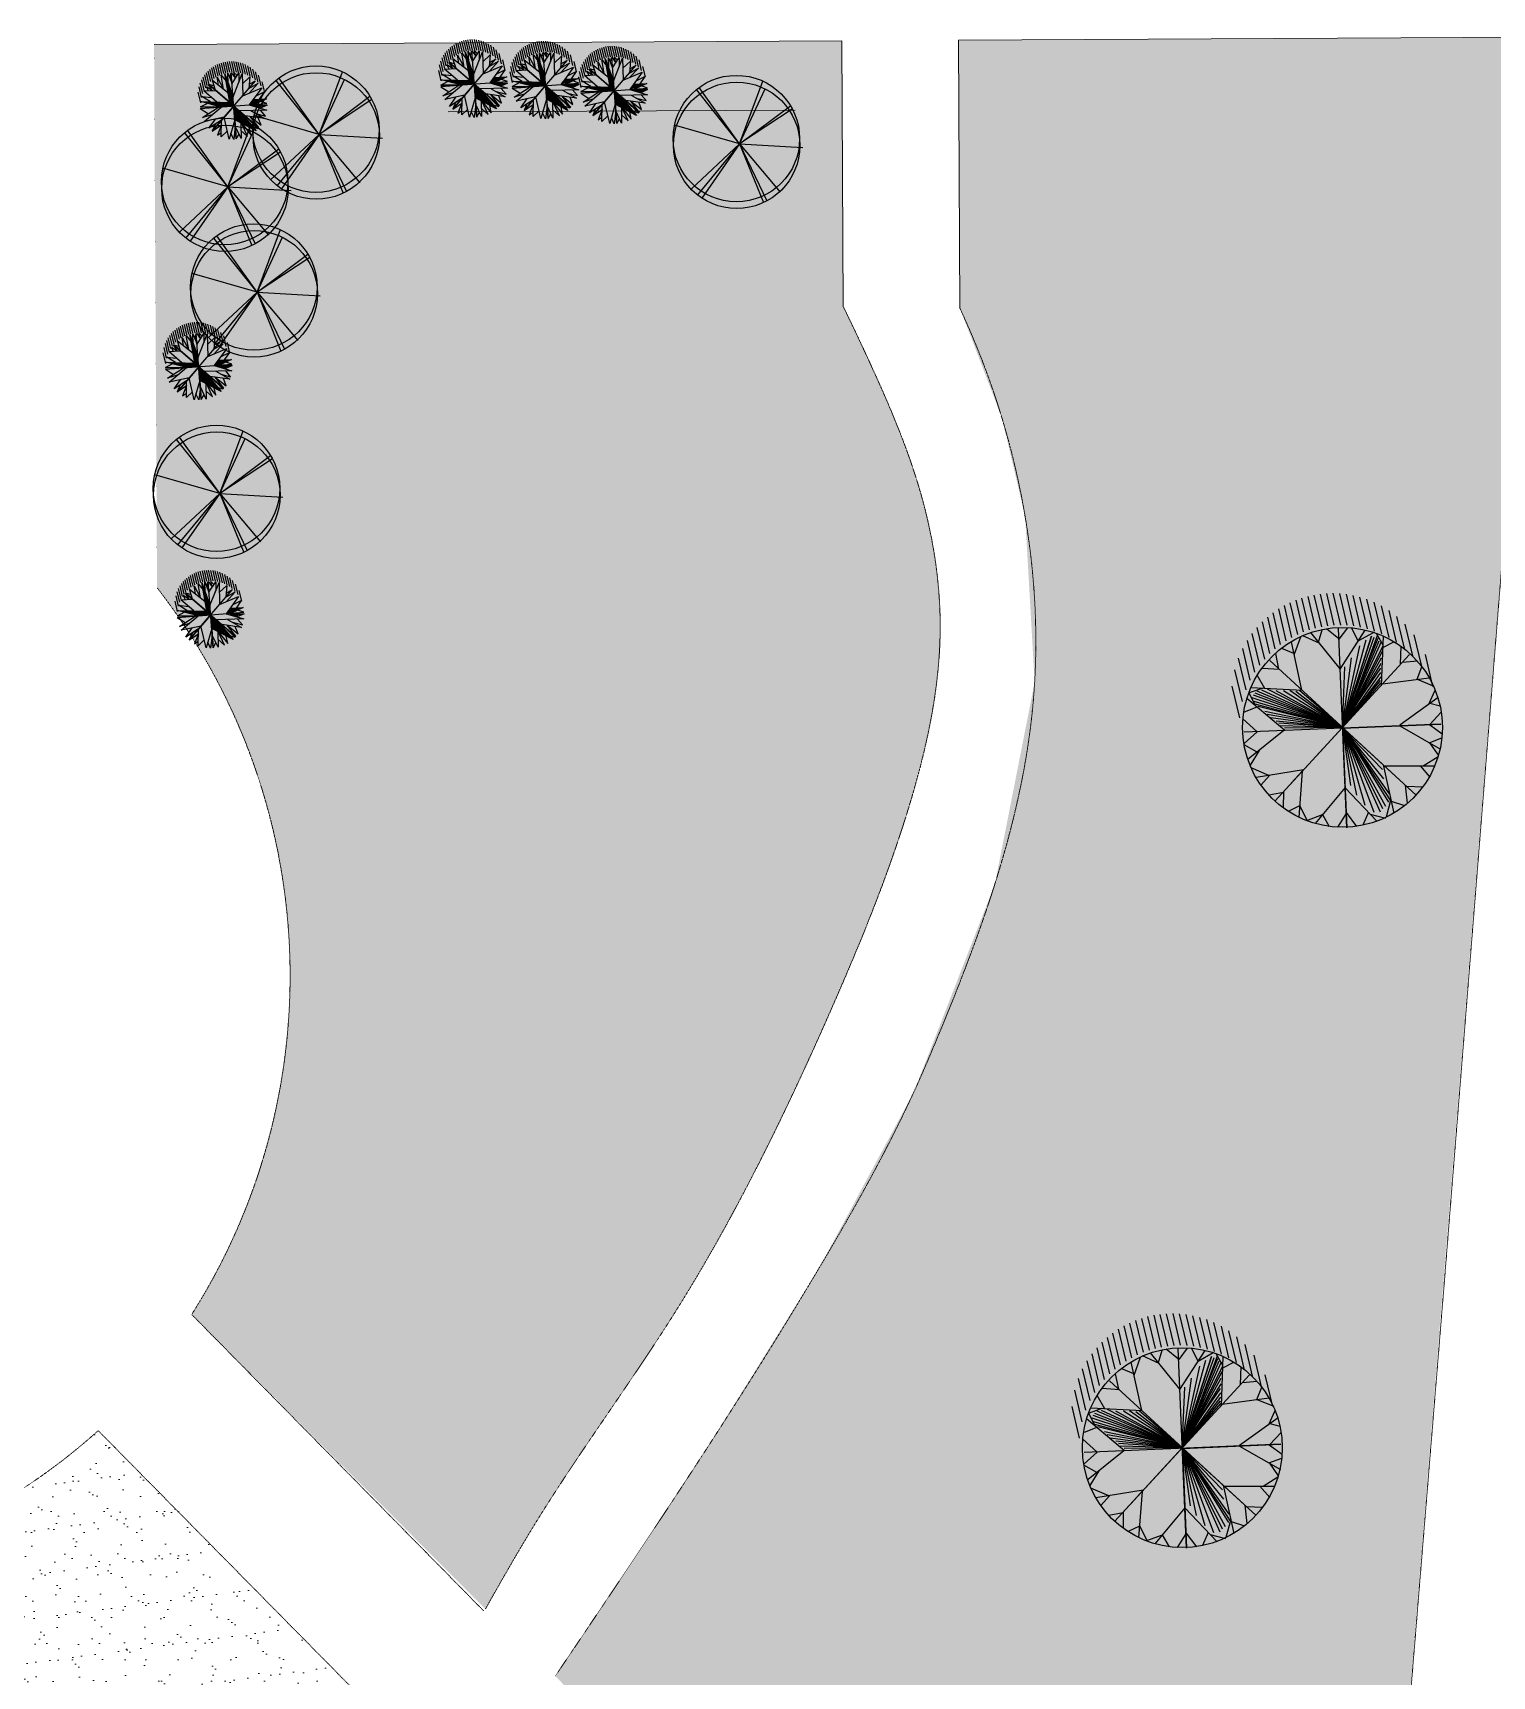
# Model space of a CAD drawing. Header units: millimetres. Extents: x 15176 to 113240, y 14038 to 107702.
# Drawn here: x 64114 to 85974, y 37104 to 61719 of the extents above; entities that cross this region are included whole.
import ezdxf

# ---------------------------------------------------------------- set-up
doc = ezdxf.new("R2010")
doc.units = ezdxf.units.MM
doc.linetypes.add('ACAD_ISO03W100', pattern=[30, 12, -18])
doc.layers.add('graas', color=72, linetype='Continuous')
doc.layers.add('windows', color=4, linetype='Continuous')
doc.layers.add('plants', color=3, linetype='Continuous', lineweight=25)
pattern_1 = [(37.50000000000001, (25327.59192455947, 41406.08846742971), (-16.0003129598405, 489.4132373293423), [0, -386.08, 0, -431.8, 0, -412.75]), (7.49999999999999, (25327.59192455947, 41406.08846742971), (449.5232831380026, 716.8251005683543), [0, -208.2799999999999, 0, -347.9799999999998, 0, -133.3499999999999]), (327.5, (25015.17192455946, 41406.08846742971), (790.9923702414579, 1.437184678545691), [0, -127, 0, -457.2, 0, -596.9]), (317.5, (25015.17192455946, 41406.08846742971), (763.5564524722973, 222.9293232572162), [0, -63.5, 0, -299.72, 0, -342.9])]

# ---------------------------------------------------------------- blocks, each defined once
blk = doc.blocks.new('T40C')
at = {"color": 82, "linetype": 'Continuous'}
for p, q in [((-0.1219219999998131, 0.4262809689826099), (-0.1133199999999306, 0.5002069689826385)), ((-0.00155399999994188, 0.4443909689825887), (-0.0549750000000131, 0.506911968982422)), ((-0.00155399999994188, 0.0137749689820339), (-0.00155399999994188, 0.5114739689825001)), ((-0.00155399999994188, 0.5114739689825001), (-0.00155399999994188, -0.4769480310178551)), ((-0.00155399999994188, 0.436354968982414), (0.05851699999993798, 0.5048359689826611)), ((-0.00155399999994188, 0.2889129689820038), (0.1386210000000574, 0.4895789689826415)), ((0.1040929999999207, 0.4401509689823797), (0.07536600000003091, 0.5037969689819874)), ((-0.2368630000000849, 0.3817479689823813), (-0.2975870000000214, 0.411771968982066)), ((-0.2000170000001162, 0.2177959689825002), (-0.2512870000000476, 0.4459259689820101)), ((-0.2374279999999089, 0.3842559689819609), (-0.221002000000226, 0.4586119689820407)), ((-0.1327099999998609, 0.4380449689824673), (-0.2166360000001077, 0.460739968982125)), ((-0.004655000000184373, 0.298380968982201), (-0.1711030000001301, 0.4799189689820196)), ((0.09790699999985009, 0.4312939689825726), (0.1805829999998423, 0.475146968982699)), ((0.2217279999999846, 0.4068259689820479), (0.1848150000000714, 0.4759459689821597)), ((0.2090880000000652, 0.2244179689823795), (0.2252260000000206, 0.457306968982266)), ((0.2207899999998517, 0.3932869689824656), (0.2878519999999298, 0.4166179689818819)), ((0.3507890000000771, 0.3661189689819366), (-0.3486699999998564, -0.3333400310175421)), ((0.001060000000052241, 0.01638896898202802), (-0.3443229999998039, 0.3617729689822227)), ((-0.3443229999998039, 0.3617729689822227), (0.3464439999997921, -0.3289950310181666)), ((-0.3044960000001993, 0.3219459689826181), (-0.3130409999998847, 0.3997969689826277)), ((0.2979080000000067, 0.3132369689819825), (0.3134490000002188, 0.3990379689821566)), ((0.3008300000001327, 0.3161599689819923), (0.3800750000000335, 0.3306309689824047)), ((-0.3770150000000285, 0.2508809689825284), (-0.4491619999998875, 0.2275149689821774)), ((-0.2033929999997781, 0.2144309689820147), (-0.4334990000002108, 0.2627389689823758)), ((-0.3837789999997767, 0.2522999689826975), (-0.408382999999958, 0.2975499689819117)), ((-0.3054699999997865, 0.3229189689818668), (-0.3893480000001546, 0.3230529689826653)), ((0.3847040000000561, 0.2335429689819648), (0.4046750000002248, 0.2984089689825851)), ((-0.2946200000001227, 0.0137749689820339), (-0.4744460000001709, 0.1634729689822052)), ((-0.4277539999998226, 0.1246049689825668), (-0.4600740000000769, 0.2089529689819756)), ((0.2091550000000097, 0.2253619689827246), (0.4418000000000575, 0.2362039689824087)), ((0.3861040000001594, 0.2336089689824803), (0.4596569999998792, 0.1963229689827131)), ((0.3914690000001428, 0.2338589689825312), (0.3982270000001336, 0.2341739689818496)), ((0.4262840000001233, 0.118141968981945), (0.4586340000000746, 0.1988829689826161)), ((-0.4280859999998938, 0.1248809689823247), (-0.4899129999998877, 0.1006239689822905)), ((0.2937149999997928, 0.0137749689820339), (0.4737810000001446, 0.1555339689821267)), ((0.4291299999999865, 0.120381968982656), (0.4873080000002119, 0.0977579689824779)), ((-0.4417889999999716, 0.0137749689820339), (-0.4967200000000958, 0.06340896898200299)), ((-0.4276759999997921, 0.0137749689820339), (-0.4952309999998761, -0.04428303101758502)), ((0.4953169999998863, 0.0137749689820339), (-0.4938689999999042, 0.0137749689820339)), ((-0.2846349999999802, 0.01673996898261976), (-0.4720790000001216, -0.1432080310178208)), ((-0.00155399999994188, 0.0137749689820339), (-0.2916650000001937, 0.005942968982708408)), ((-0.00155399999994188, 0.0137749689820339), (-0.05283499999995911, -0.002093031017466274)), ((-0.00155399999994188, 0.0137749689820339), (-0.05283499999995911, -0.002093031017466274)), ((-0.00155399999994188, 0.0137749689820339), (0.001060000000052241, 0.01638896898202802)), ((-0.00155399999994188, 0.0137749689820339), (0.4953169999998863, 0.0137749689820339)), ((0.284979999999905, 0.0137749689820339), (0.4722489999999198, -0.13302203101739)), ((0.2916989999998805, 0.0137749689820339), (0.3746919999998681, 0.0137749689820339)), ((0.4314760000002025, 0.0137749689820339), (0.4910039999999753, 0.06786096898213145)), ((0.4349240000001373, 0.0169079689821956), (0.4927379999999175, -0.02762603101746208)), ((-0.429410000000189, -0.1067990310175446), (-0.4873739999998179, -0.08630203101802181)), ((-0.4387120000001232, -0.1147360310178556), (-0.4590370000000803, -0.1779190310180638)), ((0.4191289999998844, -0.09138303101735801), (0.4832999999998719, -0.09089103101814544)), ((0.4216989999999896, -0.09339603101761895), (0.4533190000001923, -0.1840350310176291)), ((-0.3711629999997967, -0.2191800310174585), (-0.4529449999999997, -0.1923010310174504)), ((-0.2066180000001623, -0.1905600310174123), (-0.4335219999998117, -0.2300270310179258)), ((-0.371157999999923, -0.2191800310174585), (-0.3953010000000177, -0.2871630310173714)), ((-0.2067480000000614, -0.1914180310177471), (-0.2413719999999557, -0.4204180310180163)), ((0.2041709999998602, -0.18672203101778), (0.2148520000000644, -0.4325490310175155)), ((0.207140999999865, -0.18969203101733), (0.4317769999997836, -0.2236440310180114)), ((0.3628359999997883, -0.2132240310174893), (0.4475790000001325, -0.1967410310180639)), ((0.3754509999998845, -0.2151300310179067), (0.3928270000001248, -0.2870600310179725)), ((-0.312626999999793, -0.2937890310176954), (-0.3837079999998423, -0.3015960310176524)), ((-0.312445999999909, -0.297118031017817), (-0.3081750000001193, -0.3761220310179851)), ((-0.00155399999994188, -0.2596290310175391), (-0.1423620000000483, -0.4598530310177011)), ((-0.00155399999994188, -0.2564830310175239), (0.1599949999999808, -0.4525260310174417)), ((0.3007290000000467, -0.2832810310173954), (0.387391000000207, -0.2905470310179226)), ((0.3007729999999356, -0.2851340310180603), (0.3017239999999219, -0.3787290310174285)), ((-0.2322439999998096, -0.3600510310179743), (-0.2901510000001508, -0.3881670310174741)), ((-0.2314580000002024, -0.3548460310175869), (-0.2032500000000255, -0.439387031017759)), ((-0.1045709999998508, -0.4061170310178568), (-0.1916740000001482, -0.4425170310178146)), ((0.1172059999998964, -0.4006020310180247), (0.09465499999987514, -0.4728260310175756)), ((0.2123120000001109, -0.3740560310179717), (0.1875350000000253, -0.4420470310178644)), ((0.2119910000001255, -0.3666760310179598), (0.2724349999998594, -0.3967290310174576)), ((-0.1085809999999583, -0.4118180310179014), (-0.0868559999998979, -0.4727290310174794)), ((-0.00155399999994188, -0.4144080310179561), (-0.04696899999999005, -0.4779440310176142)), ((-0.00155399999994188, -0.4109140310174553), (0.05149900000014895, -0.4769660310175823)), ((0.1259260000001632, -0.4111830310175719), (0.1857329999998001, -0.4427920310181435))]:
    blk.add_line(p, q, dxfattribs=at)
at = {"color": 31, "linetype": 'Continuous'}
for p, q in [((-0.00155399999994188, 0.0137749689820339), (0.1054070000000138, 0.4377799689818858)), ((-0.00155399999994188, 0.0137749689820339), (0.1166320000002088, 0.4328059689823931)), ((-0.00155399999994188, 0.0137749689820339), (0.2032939999999144, 0.413480968982185)), ((0.001060000000052241, 0.01638896898202802), (0.1416540000000168, 0.434909968982538)), ((0.001060000000052241, 0.01638896898202802), (0.1801099999997859, 0.4343369689822794)), ((0.001060000000052241, 0.01638896898202802), (0.1609749999997803, 0.4320409689826192)), ((-0.00155399999994188, 0.0137749689820339), (0.08516599999984464, 0.4075499689824937)), ((-0.00155399999994188, 0.0137749689820339), (0.2071580000001632, 0.3566559689825226)), ((0.001060000000052241, 0.01638896898202802), (0.3507890000000771, 0.3661189689819366)), ((0.001060000000052241, 0.01638896898202802), (0.04910199999994802, 0.3369479689827131)), ((-0.00155399999994188, 0.0137749689820339), (0.1988780000001498, 0.2925589689821209)), ((0.001060000000052241, 0.01638896898202802), (0.01745500000015454, 0.3021259689821818)), ((-0.00155399999994188, 0.0137749689820339), (0.1836060000000543, 0.2378379689826033)), ((-0.00155399999994188, 0.0137749689820339), (-0.4476979999999458, -0.155924031018003)), ((-0.00155399999994188, 0.0137749689820339), (-0.4464100000000144, -0.1312430310181298)), ((-0.00155399999994188, 0.0137749689820339), (-0.4421779999997852, -0.1429140310174262)), ((-0.00155399999994188, 0.0137749689820339), (-0.437945000000127, -0.1735270310173291)), ((-0.00155399999994188, 0.0137749689820339), (-0.4327939999998307, -0.1117270310178355)), ((-0.00155399999994188, 0.0137749689820339), (-0.4324249999999665, -0.1861560310180721)), ((-0.4324249999999665, -0.1861560310180721), (-0.00155399999994188, 0.0137749689820339)), ((-0.00155399999994188, 0.0137749689820339), (-0.4145779999998922, -0.09680203101743245)), ((-0.00155399999994188, 0.0137749689820339), (-0.4013300000001436, -0.1945740310175097)), ((-0.00155399999994188, 0.0137749689820339), (-0.3864260000000286, -0.0774780310175629)), ((-0.00155399999994188, 0.0137749689820339), (-0.3647150000001602, -0.05930203101797815)), ((-0.00155399999994188, 0.0137749689820339), (-0.3588270000000193, -0.1966790310179931)), ((-0.00155399999994188, 0.0137749689820339), (-0.3308569999999236, -0.03021803101728437)), ((-0.00155399999994188, 0.0137749689820339), (-0.3155849999998281, -0.01510403101747215)), ((-0.00155399999994188, 0.0137749689820339), (-0.3006810000001678, -0.004197031017611152)), ((-0.00155399999994188, 0.0137749689820339), (-0.2861450000000332, -0.1863460310178198)), ((-0.00155399999994188, 0.0137749689820339), (-0.2311300000001211, -0.1809890310178162)), ((-0.00155399999994188, 0.0137749689820339), (0.00880700000016077, -0.2668980310172628)), ((-0.00155399999994188, 0.0137749689820339), (0.02426199999990786, -0.2768460310180672)), ((-0.00155399999994188, 0.0137749689820339), (0.04082199999993463, -0.3032510310176804)), ((-0.00155399999994188, 0.0137749689820339), (0.06253500000002532, -0.3241060310174362)), ((-0.00155399999994188, 0.0137749689820339), (0.0871900000001915, -0.3518490310179914)), ((-0.00155399999994188, 0.0137749689820339), (0.1103750000002037, -0.387820031017327)), ((-0.00155399999994188, 0.0137749689820339), (0.1339269999998578, -0.4063780310179936)), ((-0.00155399999994188, 0.0137749689820339), (0.1521429999997963, -0.4201550310181119)), ((-0.00155399999994188, 0.0137749689820339), (0.1668629999999212, -0.421111031017972)), ((-0.00155399999994188, 0.0137749689820339), (0.1801099999997859, -0.4201550310181119)), ((-0.00155399999994188, 0.0137749689820339), (0.1959350000001905, -0.4201550310181119)), ((-0.00155399999994188, 0.0137749689820339), (0.2012700000000223, -0.3954730310179002)), ((-0.00155399999994188, 0.0137749689820339), (0.2071580000001632, -0.3832280310180067)), ((-0.00155399999994188, 0.0137749689820339), (0.206239000000096, -0.3646680310175725)), ((-0.00155399999994188, 0.0137749689820339), (0.2018229999998766, -0.3233400310173238)), ((-0.00155399999994188, 0.0137749689820339), (0.2038470000002235, -0.305164031017739)), ((-0.00155399999994188, 0.0137749689820339), (0.2043979999998555, -0.2808650310180383)), ((-0.00155399999994188, 0.0137749689820339), (0.198327000000063, -0.250443031017312)), ((-0.00155399999994188, 0.0137749689820339), (0.1970400000000154, -0.2334140310176736)), ((-0.00155399999994188, 0.0137749689820339), (0.2007189999999355, -0.2173430310176627)), ((-0.00155399999994188, 0.0137749689820339), (0.1959350000001905, -0.1959130310178807)), ((-0.05283499999995911, -0.002093031017466274), (-0.4550580000000082, -0.166447031017924)), ((-0.05283499999995911, -0.002093031017466274), (-0.346313999999893, -0.04495203101760126))]:
    blk.add_line(p, q, dxfattribs=at)
at = {"color": 82, "linetype": 'Continuous'}
blk.add_circle((-0.00155399999994188, 0.0137749689820339), 0.496022, dxfattribs=at)
blk = doc.blocks.new('*X27')
at = {"color": 0}
for p, q in [((7.995964811032191, 13.28125), (8.157783866036956, 13.28125)), ((8.071224623011533, 13.25), (8.233043678016283, 13.25)), ((8.123792995025271, 13.21875), (8.285612050030016, 13.21875)), ((8.164964926502805, 13.1875), (8.326783981507544, 13.1875)), ((8.198714148590668, 13.15625), (8.360533203595407, 13.15625)), ((8.227000176368897, 13.125), (8.388819231373635, 13.125)), ((8.250959552350487, 13.09375), (8.412778607355223, 13.09375)), ((8.271318105013945, 13.0625), (8.43313716001868, 13.0625)), ((8.28856912068646, 13.03125), (8.450388175691195, 13.03125)), ((8.303061916825666, 13), (8.4648809718304, 13)), ((8.315050334816608, 12.96875), (8.47686938982134, 12.96875)), ((8.324721190037453, 12.9375), (8.486540245042185, 12.9375)), ((8.332211801236857, 12.90625), (8.494030856241592, 12.90625)), ((8.337621130199329, 12.875), (8.499440185204064, 12.875)), ((8.34101693128403, 12.84375), (8.502835986288762, 12.84375)), ((8.342440235567718, 12.8125), (8.50425929057245, 12.8125)), ((8.339413663043858, 12.75), (8.501232718048593, 12.75)), ((8.341907907775509, 12.78125), (8.503726962780243, 12.78125)), ((8.319731026501376, 12.65625), (8.481550081506109, 12.65625)), ((8.328394828535162, 12.6875), (8.490213883539896, 12.6875)), ((8.334927690324987, 12.71875), (8.49674674532972, 12.71875)), ((8.279533142717968, 12.5625), (8.441352197722702, 12.5625)), ((8.295491766881273, 12.59375), (8.457310821886008, 12.59375)), ((8.308817528247237, 12.625), (8.47063658325197, 12.625)), ((8.23839343998618, 12.5), (8.400212494990916, 12.5)), ((8.260640315670857, 12.53125), (8.422459370675591, 12.53125)), ((8.143638267299758, 12.40625), (8.305457322304502, 12.40625)), ((8.181104577386034, 12.4375), (8.342923632390773, 12.4375)), ((8.21218751078164, 12.46875), (8.374006565786377, 12.46875)), ((8.034562227647518, 12.34375), (8.196381282652291, 12.34375)), ((8.096984765041388, 12.375), (8.258803820046149, 12.375)), ((7.926529839722778, 12.3125), (8.08834889472758, 12.3125))]:
    blk.add_line(p, q, dxfattribs=at)
blk = doc.blocks.new('SHADOW1')
blk.add_blockref('*X27', (-7.842490835048404, -12.80538684877296))
blk = doc.blocks.new('T41')
at = {"color": 86, "linetype": 'Continuous'}
for p, q in [((0.004327210933752212, 0.00454933808214264), (-0.1952347890660349, 0.4321823380823844)), ((0.004327210933752212, 0.00454933808214264), (-0.08235078906636772, 0.4689983380822014)), ((0.004327210933752212, 0.00454933808214264), (-0.05437878906604965, 0.4748823380823524)), ((0.004327210933752212, 0.00454933808214264), (0.3816842109335994, 0.3236013380819713)), ((0.004327210933752212, 0.00454933808214264), (0.4073082109339339, 0.2920953380817082)), ((0.004327210933752212, 0.00454933808214264), (-0.4433617890663299, 0.1537783380817928)), ((0.004327210933752212, 0.00454933808214264), (0.442125210933682, 0.2379613380817318)), ((-0.4422097890660552, -0.1438596619182135), (0.004327210933752212, 0.00454933808214264)), ((0.004327210933752212, 0.00454933808214264), (-0.4350187890663619, -0.1715196619179551)), ((0.004327210933752212, 0.00454933808214264), (-0.2846247890661289, -0.4011966619182203)), ((0.004327210933752212, 0.00454933808214264), (-0.2845517890664269, -0.3425516619181508)), ((0.004327210933752212, 0.00454933808214264), (0.437030210933699, -0.2558746619179146)), ((0.004327210933752212, 0.00454933808214264), (0.2116652109339157, -0.4693106619179161)), ((0.004327210933752212, 0.00454933808214264), (0.1860902109337985, -0.4799346619174685))]:
    blk.add_line(p, q, dxfattribs=at)
at = {"color": 3, "linetype": 'Continuous'}
for centre in [(0.01790221093369837, -0.03902066191767517), (0.02873721093374115, 0.01035333808249561)]:
    blk.add_circle(centre, 0.471905, dxfattribs=at)
blk = doc.blocks.new('T25C')
at = {"color": 251, "linetype": 'Continuous'}
for p, q in [((-0.1012120254090405, 0.4976926338949852), (-0.1201940254090914, 0.4307766338943111)), ((-0.04744702540892831, 0.3433386338947457), (-0.1012120254090405, 0.4976926338949852)), ((-0.001662025409132184, 0.5026016338943009), (-0.04744702540892831, 0.3433386338947457)), ((-0.002791025409351278, 0.009660633894782222), (-0.002791025409351278, 0.5026016338943009)), ((-0.002791025409351278, 0.5026016338943009), (-0.002791025409351278, -0.4863373661055448)), ((-0.001662025409132184, 0.2883096338946416), (0.06177497459066217, 0.5036716338945553)), ((0.03083597459090015, 0.398635633894628), (-0.001662025409132184, 0.5026016338943009)), ((0.06177497459066217, 0.5036716338945553), (0.07900497459104372, 0.3362826338943705)), ((-0.2462850254091791, 0.1314836338942769), (-0.4021830254091583, 0.3064766338948175)), ((-0.4021830254091583, 0.3064766338948175), (-0.2170490254093238, 0.2239186338947547)), ((0.3503769745907448, 0.3628296338947621), (-0.3536070254090191, -0.3411553661053404)), ((-0.005049025409334718, 0.01191863389431091), (-0.3515870254091169, 0.3584556338946641)), ((-0.3515870254091169, 0.3584556338946641), (0.3493919745910716, -0.3425233661055245)), ((-0.3513630254092277, 0.3582326338946586), (-0.3354720254092172, 0.2767276338945521)), ((-0.2170490254093238, 0.2239186338947547), (-0.3262870254093286, 0.3877506338949388)), ((-0.3262870254093286, 0.3877506338949388), (-0.2346890254093523, 0.3468776338941097)), ((-0.1478010254090805, 0.1546706338949662), (-0.2715690254090077, 0.4284586338944791)), ((-0.2715690254090077, 0.4284586338944791), (-0.0008930254089136724, 0.2308096338947507)), ((-0.1746150254089116, 0.3576626338945061), (-0.1621590254089824, 0.481214633894524)), ((-0.1621590254089824, 0.481214633894524), (-0.001662025409132184, 0.2883096338946416)), ((-0.002791025409351278, 0.009660633894782222), (0.3503769745907448, 0.3628296338947621)), ((-0.001662025409132184, 0.2308096338947507), (0.1830289745907976, 0.472295633894646)), ((0.4159769745906488, 0.2819676338949648), (0.0774419745907835, 0.008531633894563129)), ((0.1830289745907976, 0.472295633894646), (0.1291619745907155, 0.141613633894849)), ((0.1577449745909689, 0.317077633894769), (0.2396649745910508, 0.4455096338942894)), ((0.2396649745910508, 0.4455096338942894), (0.1606789745910646, 0.1731296338948596)), ((0.1606789745910646, 0.1731296338948596), (0.367344974590651, 0.3447196338947833)), ((0.3520969745909497, 0.3645476338942899), (0.2103129745910337, 0.3442916338944997)), ((0.367344974590651, 0.3447196338947833), (0.3256789745910282, 0.2377796338942062)), ((-0.5004860254089181, 0.02757863389433624), (-0.4257120254092115, 0.06061563389448565)), ((-0.2277100254091238, 0.008531633894563129), (-0.5004860254089181, 0.02757863389433624)), ((0.4965149745908093, 0.008531633894563129), (-0.4977900254093583, 0.008531633894563129)), ((-0.4967320254090737, 0.07251363389423204), (-0.1478010254090805, 0.1546706338949662)), ((-0.1148140254090322, 0.008531633894563129), (-0.4967320254090737, 0.07251363389423204)), ((-0.4274240254089818, 0.02247763389459578), (-0.4954860254092637, 0.008531633894563129)), ((-0.4954860254092637, 0.008531633894563129), (-0.2911470254089181, -0.0317283661051988)), ((-0.4754450254090443, -0.1486903661052565), (-0.2277100254091238, 0.008531633894563129)), ((-0.260922025408945, 0.1280366338942258), (-0.4746450254092451, 0.1681396338944978)), ((-0.4746450254092451, 0.1681396338944978), (-0.3850830254091306, 0.09880163389425434)), ((-0.320963025409128, 0.2153076338945539), (-0.4543860254093488, 0.2188396338942766)), ((-0.4543860254093488, 0.2188396338942766), (-0.260922025408945, 0.1280366338942258)), ((-0.4185010254091139, -0.2661213661058355), (-0.1148140254090322, 0.008531633894563129)), ((-0.1068480254089081, 0.01635163389437366), (-0.02698802540908218, 0.01173763389488158)), ((-0.001662025409132184, 0.008531633894563129), (-0.005049025409334718, 0.01191863389431091)), ((-0.001662025409132184, 0.008531633894563129), (-0.002791025409351278, 0.009660633894782222)), ((-0.001662025409132184, 0.008531633894563129), (0.4965149745908093, 0.008531633894563129)), ((0.0774419745907835, 0.008531633894563129), (0.4137399745909534, -0.2682893661058188)), ((0.2276149745907787, 0.1298266338944813), (0.4827599745908628, 0.1290516338949601)), ((0.3033399745909264, 0.1909906338942164), (0.4540689745908821, 0.2122426338946752)), ((0.4540689745908821, 0.2122426338946752), (0.331893974590912, 0.1295086338941474)), ((0.4827599745908628, 0.1290516338949601), (0.356737974590942, 0.008531633894563129)), ((0.356737974590942, 0.008531633894563129), (0.4905419745909967, -0.07468236610566237)), ((0.396091974590945, 0.04616663389424502), (0.4949869745910291, 0.05882263389412401)), ((0.4975179745906644, 0.01146263389455271), (0.396091974590945, 0.04616663389424502)), ((0.4975159745908968, 0.005323633894477098), (0.4281619745906937, -0.02820436610545585)), ((0.4949869745910291, 0.05882263389412401), (0.4358309745907718, 0.08417163389458437)), ((-0.2911470254089181, -0.0317283661051988), (-0.4983200254091571, -0.04165336610549275)), ((-0.4983200254091571, -0.04165336610549275), (-0.3949260254089495, -0.09759036610557814)), ((-0.2390960254092533, -0.103869366105755), (-0.4754450254090443, -0.1486903661052565)), ((-0.3241400254091786, -0.1199973661050535), (-0.4611580254090768, -0.1865353661050904)), ((-0.4611580254090768, -0.1865353661050904), (-0.3502270254089126, -0.204376366105862)), ((-0.1665220254089945, -0.154069366105432), (-0.4185010254091139, -0.2661213661058355)), ((-0.2188850254092358, -0.2064343661049861), (-0.3708540254092441, -0.3274533661051464)), ((-0.3708540254092441, -0.3274533661051464), (-0.3242980254090071, -0.2242313661054141)), ((-0.3023200254092444, -0.3899573661055911), (-0.2188850254092358, -0.2064343661049861)), ((-0.1414110254090701, -0.4706963661055852), (-0.1665220254089945, -0.154069366105432)), ((-0.002791025409351278, -0.1945803661055834), (-0.1414110254090701, -0.4706963661055852)), ((0.2187519745907593, -0.4393593661052364), (-0.002791025409351278, -0.1945803661055834)), ((0.4137399745909534, -0.2682893661058188), (0.09704997459084552, -0.09018036610541458)), ((0.09704997459084552, -0.09018036610541458), (0.2187519745907593, -0.4393593661052364)), ((0.4905419745909967, -0.07468236610566237), (0.1952479745909841, -0.08844036610571493)), ((0.3855539745909482, -0.3065123661053804), (0.23812597459073, -0.2312563661052991)), ((0.23812597459073, -0.2312563661052991), (0.2633479745909426, -0.4145043661055752)), ((0.4688749745910172, -0.1581553661053476), (0.2778019745910569, -0.08459336610576429)), ((0.2778019745910569, -0.08459336610576429), (0.4416699745906953, -0.2209143661057169)), ((0.2796389745908527, -0.1928703661051259), (0.3855539745909482, -0.3065123661053804)), ((0.4416699745906953, -0.2209143661057169), (0.3270419745908839, -0.198307366105837)), ((0.3756909745907251, -0.08003336610545375), (0.4688749745910172, -0.1581553661053476)), ((-0.3540950254091513, -0.3416433661050178), (-0.2647830254090877, -0.3073883661054424)), ((-0.1587050254092901, -0.252643366105076), (-0.3023200254092444, -0.3899573661055911)), ((-0.2103020254089643, -0.4493353661055153), (-0.2250410254091548, -0.3160693661056939)), ((-0.1537000254093073, -0.3157423661050416), (-0.2103020254089643, -0.4493353661055153)), ((-0.05673502540912523, -0.4876093661050618), (-0.04956702540903279, -0.2877533661057896)), ((-0.002791025409351278, -0.3356673661055538), (-0.05673502540912523, -0.4876093661050618)), ((0.03471497459077, -0.3876753661052135), (-0.002945025409189839, -0.4906553661057842)), ((0.1012469745910494, -0.4799343661052262), (-0.002791025409351278, -0.3356673661055538)), ((0.1173789745907925, -0.3273543661052827), (0.1012469745910494, -0.4799343661052262)), ((0.2633479745909426, -0.4145043661055752), (0.1737589745907826, -0.3102683661054471)), ((0.3503099745908003, -0.3454533661051755), (0.2506739745908817, -0.3224193661053505)), ((0.2506739745908817, -0.3224193661053505), (0.3213309745910919, -0.3720793661050266)), ((0.3213309745910919, -0.3720793661050266), (0.2568459745907603, -0.3672613661055948)), ((0.3194309745908868, -0.2727593661056744), (0.3503099745908003, -0.3454533661051755))]:
    blk.add_line(p, q, dxfattribs=at)
at = {"color": 122, "linetype": 'Continuous'}
for p, q in [((0.1291619745907155, 0.141613633894849), (0.4159769745906488, 0.2819676338949648)), ((-0.1514000254092025, 0.1424546338948858), (-0.439601025409047, 0.07229063389422663)), ((-0.439601025409047, 0.07229063389422663), (-0.1068480254089081, 0.01635163389437366)), ((-0.1491820254091181, 0.1297666338941781), (-0.3765630254092684, 0.07555763389427739)), ((-0.3765630254092684, 0.07555763389427739), (-0.1159060254090036, 0.02231063389444898)), ((-0.1440060254089985, 0.1130426338941106), (-0.3198100254089695, 0.0751736338943374)), ((-0.3198100254089695, 0.0751736338943374), (-0.07874902540925177, 0.02807763389500906)), ((-0.1440060254089985, 0.09824063389442017), (-0.2626870254089226, 0.07786463389493292)), ((-0.2626870254089226, 0.07786463389493292), (-0.09945402540915893, 0.04134163389426249)), ((-0.1438210254091246, 0.08555463389438955), (-0.2101870254091409, 0.07575063389413117)), ((-0.2101870254091409, 0.07575063389413117), (-0.1223770254091505, 0.05691163389474241)), ((-0.142342025409107, 0.0753646338944236), (-0.1621220254091895, 0.06979063389462681)), ((-0.02865202540897371, 0.01846563389426592), (-0.1514000254092025, 0.1424546338948858)), ((-0.02698802540908218, 0.01173763389488158), (-0.1491820254091181, 0.1297666338941781)), ((-0.06229702540895232, 0.01731263389501692), (-0.1440060254089985, 0.1130426338941106)), ((-0.07874902540925177, 0.02807763389500906), (-0.1440060254089985, 0.09824063389442017)), ((-0.09945402540915893, 0.04134163389426249), (-0.1438210254091246, 0.08555463389438955)), ((-0.1223770254091505, 0.05691163389474241), (-0.142342025409107, 0.0753646338944236)), ((-0.1159060254090036, 0.02231063389444898), (-0.06229702540895232, 0.01731263389501692)), ((0.01214097459069308, 0.003001633894200495), (0.1078789745906761, -0.08717136610539455)), ((0.02024097459070617, 0.01525363389464474), (0.1448849745906955, 0.1441006338945954)), ((0.07473897459067302, 0.002809633894685248), (0.02465997459103164, 0.00127763389446045)), ((0.02465997459103164, 0.00127763389446045), (0.1091669745910622, -0.08353436610559584)), ((0.02815697459072908, 0.01353063389433373), (0.1507769745908263, 0.1328036338945822)), ((0.07031897459091851, 0.01257363389413513), (0.02815697459072908, 0.01353063389433373)), ((0.0489629745907223, 0.02023163389458205), (0.1522499745910864, 0.1264856338948448)), ((0.07013497459092832, 0.01946663389480818), (0.0489629745907223, 0.02023163389458205)), ((0.2362049745906916, 0.1640096338942385), (0.065348974590961, 0.0213806338942959)), ((0.065348974590961, 0.0213806338942959), (0.1535389745909015, 0.1201686338945365)), ((0.3010129745907761, 0.2049806338945928), (0.07013497459092832, 0.01946663389480818)), ((0.343542974590946, 0.2350386338948738), (0.07031897459091851, 0.01257363389413513)), ((0.3628749745907953, -0.2315243661050772), (0.07473897459067302, 0.002809633894685248)), ((0.1925709745910353, 0.135675633894607), (0.1091669745910622, 0.06158463389419921)), ((0.1091669745910622, 0.06158463389419921), (0.1502249745908557, 0.1153826338941144)), ((0.1448849745906955, 0.1441006338945954), (0.343542974590946, 0.2350386338948738)), ((0.1507769745908263, 0.1328036338945822), (0.3010129745907761, 0.2049806338945928)), ((0.1522499745910864, 0.1264856338948448), (0.2362049745906916, 0.1640096338942385)), ((0.1535389745909015, 0.1201686338945365), (0.1925709745910353, 0.135675633894607)), ((-0.3500100254091194, -0.3027433661054602), (-0.2139500254093036, -0.1836623661056365)), ((-0.3382260254093126, -0.2813013661052537), (-0.2537180254089435, -0.2096993661052693)), ((-0.3203680254091523, -0.2368853661055255), (-0.3382260254093126, -0.2813013661052537)), ((-0.2139500254093036, -0.1836623661056365), (-0.3203680254091523, -0.2368853661055255)), ((-0.2537180254089435, -0.2096993661052693), (-0.3150280254089921, -0.2483723661052863)), ((-0.2739710254090824, -0.3534773661058352), (-0.208427025409037, -0.2177403661053177)), ((-0.1671860254091371, -0.2435853661054352), (-0.2739710254090824, -0.3534773661058352)), ((-0.2439600254092511, -0.3067643661051989), (-0.2073220254092121, -0.2261633661055384)), ((-0.1723410254089686, -0.2393743661050394), (-0.2439600254092511, -0.3067643661051989)), ((-0.1826510254090863, -0.2345873661051883), (-0.2240760254089764, -0.2805353661051413)), ((-0.2240760254089764, -0.2805353661051413), (-0.209347025408988, -0.2393743661050394)), ((-0.1953550254092988, -0.234779366105613), (-0.2113730254091024, -0.2495213661050002)), ((-0.2104520254092677, -0.2144853661056914), (-0.1666330254092827, -0.1683463661056521)), ((-0.209347025408988, -0.2393743661050394), (-0.1948030254093283, -0.2280783661053647)), ((-0.208427025409037, -0.2177403661053177), (-0.1791530254090503, -0.195723366105085)), ((-0.2073220254092121, -0.2261633661055384), (-0.1898310254091484, -0.2141023661051804)), ((-0.1948030254093283, -0.2280783661053647), (-0.1953550254092988, -0.234779366105613)), ((-0.1898310254091484, -0.2141023661051804), (-0.1826510254090863, -0.2345873661051883)), ((-0.1791530254090503, -0.195723366105085), (-0.1723410254089686, -0.2393743661050394)), ((-0.1666330254092827, -0.1683463661056521), (-0.1671860254091371, -0.2435853661054352)), ((0.07455497459068283, -0.005039366105847876), (0.04785797459089736, -0.006188366105561727)), ((0.04785797459089736, -0.006188366105561727), (0.1156109745907088, -0.07989636610545858)), ((0.07915697459065996, -0.01193236610561144), (0.06166697459093484, -0.01614336610509781)), ((0.06166697459093484, -0.01614336610509781), (0.1202139745910245, -0.07817336610514758)), ((0.07768497459073842, -0.01978136610523507), (0.07216097459104276, -0.02456736610565713)), ((0.07216097459104276, -0.02456736610565713), (0.127946974590941, -0.07568436610563367)), ((0.299723974590961, -0.1892143661052614), (0.07455497459068283, -0.005039366105847876)), ((0.1712129745910715, -0.1007643661050679), (0.07768497459073842, -0.01978136610523507)), ((0.225342974591058, -0.1396283661051712), (0.07915697459065996, -0.01193236610561144)), ((0.1078789745906761, -0.08717136610539455), (0.3628749745907953, -0.2315243661050772)), ((0.1091669745910622, -0.08353436610559584), (0.299723974590961, -0.1892143661052614)), ((0.1156109745907088, -0.07989636610545858), (0.225342974591058, -0.1396283661051712)), ((0.1202139745910245, -0.07817336610514758), (0.1712129745910715, -0.1007643661050679))]:
    blk.add_line(p, q, dxfattribs=at)

msp = doc.modelspace()

# ---------------------------------------------------------------- hatches: boundary and pattern name
at = {"layer": 'graas', "linetype": 'ByBlock', "lineweight": 13}
h = msp.add_hatch(dxfattribs=at)
h.set_pattern_fill('AR-SAND', color=256, scale=10, angle=68.99999999999999, style=0)
h.set_pattern_definition(pattern_1)
edge = h.paths.add_edge_path()
edge.add_line((65930.26422884813, 61542.39257387418), (65974.62393367721, 53407.669771863))
edge.add_line((76230.11108860877, 61598.55898268789), (65930.26422884813, 61542.39257387418))
edge.add_line((76251.79693350644, 57621.78912703568), (76230.11108860874, 61598.55898268797))
edge.add_spline(control_points=[(76251.79693350644, 57621.78912703571), (76385.94430610194, 57349.31302455699), (76816.54714080825, 56437.11483290806), (77484.22376079785, 54890.69014082511), (77854.31734548998, 52580.57567093777), (77266.34304292037, 49927.51623455354), (75867.2941275237, 46519.81993525071), (74083.24773462745, 42847.725852398), (72000.62379222509, 40063.4667019918), (71129.20352195026, 38525.74909848734), (70893.61829008488, 38110.03285854857)], knot_values=[5640.839062597595, 5640.839062597595, 5640.839062597595, 5640.839062597595, 6548.568064909376, 8653.795992736732, 10687.15729723317, 13445.17739308315, 16661.59247188507, 21758.72212324581, 25626.08018304622, 27058.98713247076, 27058.98713247076, 27058.98713247076, 27058.98713247076], degree=3, periodic=0)
edge.add_line((66493.45819682116, 42520.98447406295), (70868.58812368463, 38080.11765294129))
edge.add_arc((58495.75645428002, 47595.53836088296), 9471.764899578431, 327.6048110760402, 397.8522288717407)
h = msp.add_hatch(dxfattribs=at)
h.set_pattern_fill('AR-SAND', color=256, scale=10, angle=68.99999999999999, style=0)
h.set_pattern_definition(pattern_1)
edge = h.paths.add_edge_path()
edge.add_line((71940.07396321523, 37104.82741200941), (82670.10213398343, 26013.36469020208))
edge.add_line((82670.10213398343, 26013.36469020208), (83095.16115037884, 25868.19542114114))
edge.add_line((83095.16115037884, 25868.19542114114), (83467.6331924054, 25887.02375969895))
edge.add_line((83467.6331924054, 25887.02375969893), (83768.94280863181, 26251.96627042624))
edge.add_line((83768.94280863181, 26251.96627042626), (83911.94757020523, 26572.46209900967))
edge.add_line((83911.94757020523, 26572.46209900966), (86752.6766322935, 61655.93990554454))
edge.add_line((86752.6766322935, 61655.93990554454), (77980.08506963603, 61608.10181913681))
edge.add_line((77980.08506963606, 61608.10181913682), (78001.98617270896, 57591.85772457998))
edge.add_line((78001.98617270894, 57591.85772457998), (78630.88261371588, 55949.64366769405))
edge.add_line((78630.88261371589, 55949.64366769404), (78978.83297055938, 54470.16211548047))
edge.add_line((78978.83297055936, 54470.16211548049), (79120.74152788753, 51990.76391319367))
edge.add_line((79120.74152788753, 51990.76391319366), (78525.43108226033, 48971.00456123354))
edge.add_line((78525.43108226033, 48971.00456123354), (77312.14276735518, 45855.67716936169))
edge.add_line((77312.1427673552, 45855.6771693617), (75900.83655671965, 43231.38114680022))
edge.add_line((75900.83655671965, 43231.38114680021), (74241.16271452149, 40562.72638656139))
edge.add_line((74241.16271452149, 40562.72638656141), (71942.50416337633, 37102.31535201623))
h = msp.add_hatch(dxfattribs=at)
h.set_pattern_fill('AR-SAND', color=256, scale=10, angle=68.99999999999999, style=0)
h.set_pattern_definition(pattern_1)
edge = h.paths.add_edge_path()
edge.add_arc((58944.04012134013, 47605.47457867561), 9185.795143517362, 278.1766252255607, 312.0206687267887)
edge.add_line((60261.65274603904, 32869.19615151847), (66842.13234724369, 32928.93071396844))
edge.add_line((60261.65274603904, 32869.19615151847), (60250.49099332381, 38513.05913844565))
edge.add_arc((84011.93723657011, 23640.50450507499), 19521.19518307208, 138.8132859633811, 151.5877432445706)
edge.add_line((69320.9176802735, 36495.50375720006), (65092.99892436475, 40781.31616482168))

# ---------------------------------------------------------------- linework, layer by layer
at = {"color": 7, "lineweight": 20}
for p, q in [((76230.11108860877, 61598.55898268789, -176709.9999997358), (65930.26422884813, 61542.39257387418, -176709.9999997358)), ((86752.6766322935, 61655.93990554454, -176709.9999997358), (77980.08506963606, 61608.10181913682, -176709.9999997358))]:
    msp.add_line(p, q, dxfattribs=at)
at = {"color": 7, "linetype": 'Continuous', "lineweight": 20, "ltscale": 0.05}
for p, q in [((76251.79693350644, 57621.78912703568, -176709.9999997357), (76230.11108860874, 61598.55898268797, -176709.9999997357)), ((78001.98617270894, 57591.85772457998, -176709.9999997357), (77980.08506963606, 61608.10181913691, -176709.9999997357))]:
    msp.add_line(p, q, dxfattribs=at)
at = {"color": 7, "linetype": 'ACAD_ISO03W100', "lineweight": 20, "ltscale": 0.05}
for p, q in [((85260.3325938689, 43041.08289211371, -3209.999999995208), (86752.6766322935, 61655.93990554454, -3231.872129937633)), ((83911.94757019848, 26572.46209901231, -3249.999999995141), (85260.3325938689, 43041.08289211371, -3209.999999995208)), ((66493.45819682116, 42520.98447406295, -2029.999999996966), (70868.58812368463, 38080.11765294129, -2359.999999996485)), ((69320.9176802735, 36495.50375720006, -2369.999999996461), (65092.99892436474, 40781.31616482168, -2049.999999996946))]:
    msp.add_line(p, q, dxfattribs=at)
at = {"color": 7, "lineweight": 20, "const_width": 0.1, "elevation": -176709.9999997358}
msp.add_lwpolyline([(65930.26422884813, 61542.39257387418), (65974.62393367721, 53407.669771863)], dxfattribs=at)
at = {"color": 7, "linetype": 'ACAD_ISO03W100', "lineweight": 20, "ltscale": 0.05}
for centre, radius, start, end in [((58495.75645428002, 47595.53836088296, -2029.999999996966), 9471.764899578431, 327.6048110760402, 37.85222887174071), ((58944.04012134013, 47605.47457867561, -2049.999999996946), 9185.795143517362, 278.1766252260094, 312.0206687270257)]:
    msp.add_arc(centre, radius, start, end, dxfattribs=at)
for points, knots in [([(76251.79693350644, 57621.78912703571, -176709.9999997358), (76385.94430610194, 57349.31302455699, -176709.9999997358), (76816.54714080825, 56437.11483290806, -176709.9999997358), (77484.22376079785, 54890.69014082511, -176709.9999997358), (77854.31734548998, 52580.57567093777, -176709.9999997358), (77266.34304292037, 49927.51623455354, -176709.9999997358), (75867.2941275237, 46519.81993525071, -176709.9999997358), (74083.24773462745, 42847.725852398, -176709.9999997358), (72000.62379222509, 40063.4667019918, -176709.9999997358), (71129.20352195026, 38525.74909848734, -176709.9999997358), (70893.61829008488, 38110.03285854857, -176709.9999997358)], [5640.839062597595, 5640.839062597595, 5640.839062597595, 5640.839062597595, 6548.568064909376, 8653.795992736732, 10687.15729723317, 13445.17739308315, 16661.59247188507, 21758.72212324581, 25626.08018304622, 27058.98713247076, 27058.98713247076, 27058.98713247076, 27058.98713247076]), ([(71940.07396321523, 37104.82741200941, -176709.9999997358), (73297.52899392258, 39114.867795283, -176709.9999997358), (75232.39105544199, 41985.16137689608, -176709.9999997358), (77067.58986311324, 45258.74359629097, -176709.9999997358), (78273.41142605932, 48100.37582749888, -176709.9999997358), (79534.30671499626, 51536.46169267915, -176709.9999997358), (78909.28265149269, 55461.57822788291, -176709.9999997358), (78146.71147896018, 57280.29208188271, -176709.9999997358), (78001.98617270894, 57591.85772457998, -176709.9999997358)], [0.1062417045051796, 0.1062417045051796, 0.1062417045051796, 0.1062417045051796, 7.439786704315212, 10.56905140633087, 11.0636107385666, 16.55378161634128, 21.45618198136174, 22.49275390452413, 22.49275390452413, 22.49275390452413, 22.49275390452413])]:
    msp.add_open_spline(points, degree=3, knots=knots, dxfattribs=at)
at = {"layer": 'windows', "linetype": 'ByBlock', "lineweight": 13}
msp.add_line((75535.74933550117, 60562.70358539137, -176709.9999997358), (70335.82664902005, 60534.34772851449, -176709.9999997358), dxfattribs=at)

# ---------------------------------------------------------------- block references
at = {"layer": 'plants'}
for name, p, xscale, yscale, zscale, rotation in [('T25C', (70730.3863838921, 60960.23832325972, -541.3449999994066), 1001.519986744863, 1001.519986744863, 1001.519986744863, 139.3439278782274), ('SHADOW1', (70730.3863838921, 60960.23832325972, -541.3449999994066), 1001.519986744871, 1001.519986744871, 1001.519986744871, 103.344474), ('T25C', (71798.92428670434, 60937.77710237305, -541.3449999994066), 1001.519986744863, 1001.519986744863, 1001.519986744863, 139.3439278782274), ('SHADOW1', (71798.92428670434, 60937.77710237305, -541.3449999994066), 1001.519986744871, 1001.519986744871, 1001.519986744871, 103.344474), ('T25C', (72828.0858903297, 60862.61549313372, -541.3449999994066), 1001.519986744863, 1001.519986744863, 1001.519986744863, 139.3439278782274), ('SHADOW1', (72828.0858903297, 60862.61549313372, -541.3449999994066), 1001.519986744871, 1001.519986744871, 1001.519986744871, 103.344474), ('T25C', (67127.99173222797, 60631.3981962509, -176709.9999997358), 1001.519986744863, 1001.519986744863, 1001.519986744863, 139.3439278782274), ('SHADOW1', (67127.99173222797, 60631.3981962509, -176709.9999997358), 1001.519986744871, 1001.519986744871, 1001.519986744871, 103.344474), ('T41', (68409.74641335054, 60209.97807735737, -541.3449999994066), 2007.550241130811, 2007.550241130811, 2007.550241130811, 194.9999999999991), ('T41', (74707.90313358771, 60068.89671968084, -541.3449999994066), 2007.550241130811, 2007.550241130811, 2007.550241130811, 194.9999999999991), ('T41', (67042.14342275658, 59425.07117640285, -541.3449999994066), 2007.550241130811, 2007.550241130811, 2007.550241130811, 194.9999999999991), ('T41', (67478.78466299517, 57845.64479451504, -541.3449999994066), 2007.550241130811, 2007.550241130811, 2007.550241130811, 194.9999999999991), ('T25C', (66604.50841596044, 56727.24721243267, -541.3449999994066), 1001.519986744863, 1001.519986744863, 1001.519986744863, 139.3439278782274), ('SHADOW1', (66604.50841596044, 56727.24721243267, -541.3449999994066), 1001.519986744871, 1001.519986744871, 1001.519986744871, 103.344474), ('T41', (66919.87275179368, 54829.43412754277, -541.3449999994066), 2007.550241130811, 2007.550241130811, 2007.550241130811, 194.9999999999991), ('T25C', (66782.54224722154, 53010.39403045544, -541.3449999994066), 1001.519986744863, 1001.519986744863, 1001.519986744863, 139.3439278782274), ('SHADOW1', (66782.54224722154, 53010.39403045544, -541.3449999994066), 1001.519986744871, 1001.519986744871, 1001.519986744871, 103.344474), ('T40C', (83698.09665664978, 51339.9605852784, -176709.9999997358), 3017.934968268316, 3017.934968268316, 3017.934968268316, 227.4000000000004), ('SHADOW1', (83698.09665664978, 51339.9605852784, -176709.9999997358), 3017.934968268326, 3017.934968268326, 3017.934968268326, 103.3444740000001), ('SHADOW1', (81298.99521818626, 40550.06112849113, -176709.9999997358), 3017.934968268326, 3017.934968268326, 3017.934968268326, 103.3444740000001), ('T40C', (81298.99521818626, 40550.06112849113, -176709.9999997358), 3017.934968268316, 3017.934968268316, 3017.934968268316, 227.4000000000004)]:
    msp.add_blockref(name, p, dxfattribs=dict(at, xscale=xscale, yscale=yscale, zscale=zscale, rotation=rotation))

doc.saveas('drawing.dxf')
